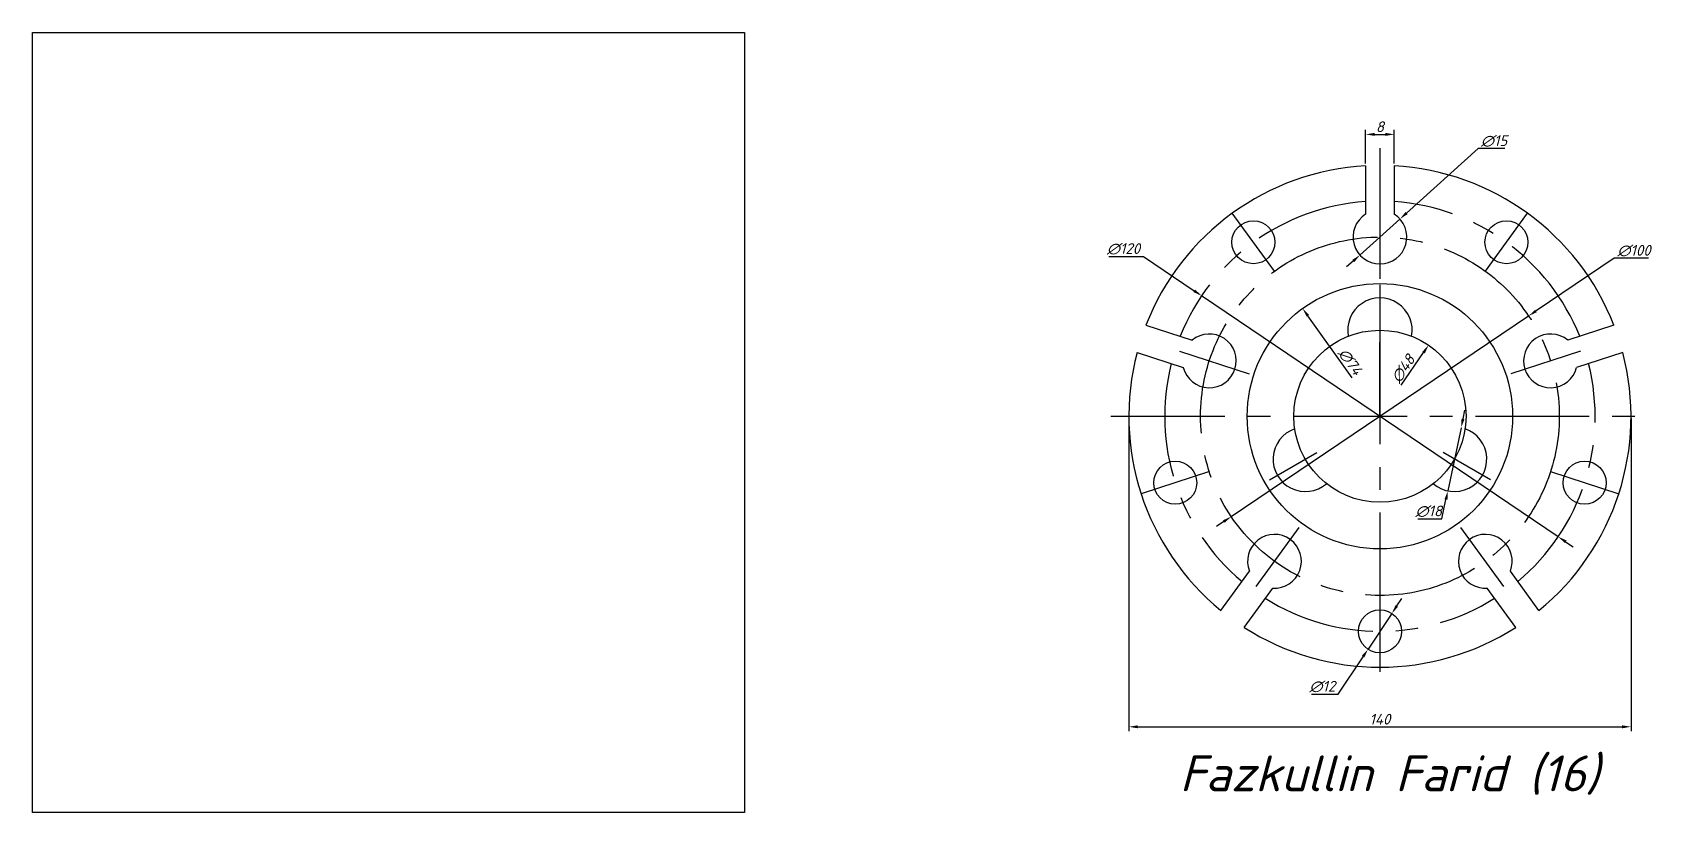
# Model space of a CAD drawing. Header units: millimetres. Extents: x -376 to 76, y -111 to 107.
import ezdxf

# ---------------------------------------------------------------- set-up
doc = ezdxf.new("R2010")
doc.units = ezdxf.units.MM
doc.linetypes.add('CENTER', pattern=[50.8, 31.75, -6.35, 6.35, -6.35])
doc.styles.add('GOST', font='ISOCPEUI.TTF')
doc.dimstyles.new('Copy of ISO-25', dxfattribs={"dimtxt": 3, "dimasz": 2.5, "dimexe": 1.25, "dimexo": 0.625, "dimtad": 1, "dimtoh": 1, "dimtxsty": 'GOST', "dimcen": 2.5, "dimadec": 0, "dimazin": 0, "dimtfac": 1, "dimtmove": 0, "dimatfit": 3, "dimfxl": 1, "dimarcsym": 0})
picture_1 = doc.add_image_def('image1.png', size_in_pixel=(1080, 1184))

# ---------------------------------------------------------------- blocks, each defined once
blk = doc.blocks.new('*D7')
at = {"color": 0, "lineweight": -2, "transparency": 16777216}
for p, q in [((-75.55, 44.57), (-65.91, 44.57)), ((-65.91, 44.57), (-51.77, 35.01)), ((49.7, -33.61), (-49.7, 33.61)), ((51.77, -35.01), (53.85, -36.41))]:
    blk.add_line(p, q, dxfattribs=at)
at = {"color": 0, "transparency": 16777216}
for points in [[(-51.54, 35.35), (-52.01, 34.66), (-49.7, 33.61)], [(52.01, -34.66), (51.54, -35.35), (49.7, -33.61)]]:
    blk.add_solid(points, dxfattribs=at)
at = {"layer": 'Defpoints', "color": 0, "transparency": 16777216}
for p in [(-49.7, 33.61), (49.7, -33.61)]:
    blk.add_point(p, dxfattribs=at)
at = {"color": 0, "transparency": 16777216, "insert": (-71.48, 46.69), "char_height": 3, "attachment_point": 5, "style": 'GOST'}
blk.add_mtext('∅120', dxfattribs=at)
blk = doc.blocks.new('*D8')
at = {"color": 0, "lineweight": -2, "transparency": 16777216}
for p, q in [((27.39, 74.65), (7.43, 56.69)), ((34.84, 74.65), (27.39, 74.65)), ((-5.57, 44.98), (5.57, 55.02)), ((-7.43, 43.31), (-9.29, 41.64))]:
    blk.add_line(p, q, dxfattribs=at)
at = {"color": 0, "transparency": 16777216}
for points in [[(7.15, 57), (7.71, 56.38), (5.57, 55.02)], [(-7.71, 43.62), (-7.15, 43), (-5.57, 44.98)]]:
    blk.add_solid(points, dxfattribs=at)
at = {"layer": 'Defpoints', "color": 0, "transparency": 16777216}
for p in [(5.57, 55.02), (-5.57, 44.98)]:
    blk.add_point(p, dxfattribs=at)
at = {"color": 0, "transparency": 16777216, "insert": (31.81, 76.78), "char_height": 3, "attachment_point": 5, "style": 'GOST'}
blk.add_mtext('∅15', dxfattribs=at)
blk = doc.blocks.new('*D9')
at = {"color": 0, "lineweight": -2, "transparency": 16777216}
for p, q in [((65.26, 44.07), (43.51, 29.38)), ((74.9, 44.07), (65.26, 44.07)), ((-41.44, -27.98), (41.44, 27.98)), ((-43.51, -29.38), (-45.58, -30.78))]:
    blk.add_line(p, q, dxfattribs=at)
at = {"color": 0, "transparency": 16777216}
for points in [[(43.28, 29.72), (43.74, 29.03), (41.44, 27.98)], [(-43.74, -29.03), (-43.28, -29.72), (-41.44, -27.98)]]:
    blk.add_solid(points, dxfattribs=at)
at = {"layer": 'Defpoints', "color": 0, "transparency": 16777216}
for p in [(41.44, 27.98), (-41.44, -27.98)]:
    blk.add_point(p, dxfattribs=at)
at = {"color": 0, "transparency": 16777216, "insert": (70.83, 46.19), "char_height": 3, "attachment_point": 5, "style": 'GOST'}
blk.add_mtext('∅100', dxfattribs=at)
blk = doc.blocks.new('*D10')
at = {"color": 0, "lineweight": -2, "transparency": 16777216}
for p, q in [((4.71, -52.92), (6.09, -50.84)), ((3.32, -55), (-3.32, -65)), ((-11.66, -77.53), (-4.71, -67.08)), ((-19.09, -77.53), (-11.66, -77.53))]:
    blk.add_line(p, q, dxfattribs=at)
at = {"color": 0, "transparency": 16777216}
for points in [[(4.36, -52.69), (5.05, -53.15), (3.32, -55)], [(-5.05, -66.85), (-4.36, -67.31), (-3.32, -65)]]:
    blk.add_solid(points, dxfattribs=at)
at = {"layer": 'Defpoints', "color": 0, "transparency": 16777216}
for p in [(3.32, -55), (-3.32, -65)]:
    blk.add_point(p, dxfattribs=at)
at = {"color": 0, "transparency": 16777216, "insert": (-16.05, -75.41), "char_height": 3, "attachment_point": 5, "style": 'GOST'}
blk.add_mtext('∅12', dxfattribs=at)
blk = doc.blocks.new('*D11')
at = {"color": 0, "lineweight": -2, "transparency": 16777216}
blk.add_line((5.91, 8.63), (12.14, 17.74), dxfattribs=at)
at = {"color": 0, "transparency": 16777216}
blk.add_solid([(11.8, 17.98), (12.49, 17.51), (13.56, 19.81)], dxfattribs=at)
at = {"layer": 'Defpoints', "color": 0, "transparency": 16777216}
for p in [(13.56, 19.81), (-13.56, -19.81)]:
    blk.add_point(p, dxfattribs=at)
at = {"color": 0, "transparency": 16777216, "insert": (6.49, 13.24), "char_height": 3, "attachment_point": 5, "rotation": 55.6099, "style": 'GOST'}
blk.add_mtext('∅48', dxfattribs=at)
blk = doc.blocks.new('*D12')
at = {"color": 0, "lineweight": -2, "transparency": 16777216}
blk.add_line((-7.71, 10.76), (-20.1, 28.04), dxfattribs=at)
at = {"color": 0, "transparency": 16777216}
blk.add_solid([(-19.76, 28.28), (-20.44, 27.8), (-21.55, 30.07)], dxfattribs=at)
at = {"layer": 'Defpoints', "color": 0, "transparency": 16777216}
for p in [(-21.55, 30.07), (21.55, -30.07)]:
    blk.add_point(p, dxfattribs=at)
at = {"color": 0, "transparency": 16777216, "insert": (-8.25, 15.2), "char_height": 3, "attachment_point": 5, "rotation": 305.628, "style": 'GOST'}
blk.add_mtext('∅74', dxfattribs=at)
blk = doc.blocks.new('*D13')
at = {"color": 0, "lineweight": -2, "transparency": 16777216}
for p, q in [((-70, -0.63), (-70, -87.88)), ((70, -0.63), (70, -87.88)), ((-67.5, -86.63), (67.5, -86.63))]:
    blk.add_line(p, q, dxfattribs=at)
at = {"color": 0, "transparency": 16777216}
for points in [[(-67.5, -86.22), (-67.5, -87.05), (-70, -86.63)], [(67.5, -86.22), (67.5, -87.05), (70, -86.63)]]:
    blk.add_solid(points, dxfattribs=at)
at = {"layer": 'Defpoints', "color": 0, "transparency": 16777216}
for p in [(-70, 0), (70, 0), (70, -86.63)]:
    blk.add_point(p, dxfattribs=at)
at = {"color": 0, "transparency": 16777216, "insert": (0, -84.51), "char_height": 3, "attachment_point": 5, "style": 'GOST'}
blk.add_mtext('140', dxfattribs=at)
blk = doc.blocks.new('*D14')
at = {"color": 0, "lineweight": -2, "transparency": 16777216}
for p, q in [((-4, 70.51), (-4, 79.88)), ((-1.5, 78.63), (1.5, 78.63)), ((4, 70.51), (4, 79.88))]:
    blk.add_line(p, q, dxfattribs=at)
at = {"color": 0, "transparency": 16777216}
for points in [[(-1.5, 79.05), (-1.5, 78.22), (-4, 78.63)], [(1.5, 79.05), (1.5, 78.22), (4, 78.63)]]:
    blk.add_solid(points, dxfattribs=at)
at = {"layer": 'Defpoints', "color": 0, "transparency": 16777216}
for p in [(4, 78.63), (-4, 69.89), (4, 69.89)]:
    blk.add_point(p, dxfattribs=at)
at = {"color": 0, "transparency": 16777216, "insert": (0, 80.76), "char_height": 3, "attachment_point": 5, "style": 'GOST'}
blk.add_mtext('8', dxfattribs=at)
blk = doc.blocks.new('*D16')
at = {"color": 0, "lineweight": -2, "transparency": 16777216}
for p, q in [((23.16, -0.75), (23.68, 1.7)), ((22.64, -3.19), (18.93, -20.81)), ((17.27, -28.63), (18.41, -23.25)), ((10.57, -28.63), (17.27, -28.63))]:
    blk.add_line(p, q, dxfattribs=at)
at = {"color": 0, "transparency": 16777216}
for points in [[(22.75, -0.66), (23.57, -0.83), (22.64, -3.19)], [(18, -23.17), (18.82, -23.34), (18.93, -20.81)]]:
    blk.add_solid(points, dxfattribs=at)
at = {"layer": 'Defpoints', "color": 0, "transparency": 16777216}
for p in [(22.64, -3.19), (18.93, -20.81)]:
    blk.add_point(p, dxfattribs=at)
at = {"color": 0, "transparency": 16777216, "insert": (13.61, -26.51), "char_height": 3, "attachment_point": 5, "style": 'GOST'}
blk.add_mtext('∅18', dxfattribs=at)

msp = doc.modelspace()

# ---------------------------------------------------------------- linework, layer by layer
at = {"linetype": 'CENTER'}
for p, q in [((0, 74.743), (0, -75)), ((0, 58.757), (0, 38.376)), ((-29.389, 40.451), (-41.145, 56.631)), ((29.389, 40.451), (41.145, 56.631)), ((0, 35.556), (0, 20.31)), ((-55.881, 18.157), (-36.498, 11.859)), ((55.881, 18.157), (36.498, 11.859)), ((-75, 0), (75, 0)), ((-30.792, -17.778), (-17.589, -10.155)), ((30.792, -17.778), (17.589, -10.155)), ((-47.553, -15.451), (-66.574, -21.631)), ((47.553, -15.451), (66.574, -21.631)), ((-34.537, -47.535), (-22.557, -31.047)), ((34.537, -47.535), (22.557, -31.047)), ((0, -50), (0, -70))]:
    msp.add_line(p, q, dxfattribs=at)
for p, q in [((-4, 69.886), (-4, 56.344)), ((4, 69.886), (4, 56.344)), ((-65.229, 25.4), (-52.351, 21.216)), ((65.229, 25.4), (52.351, 21.216)), ((0, 0), (0, 20.654)), ((-67.701, 17.792), (-54.823, 13.607)), ((67.701, 17.792), (54.823, 13.607)), ((-44.314, -54.188), (-36.354, -43.232)), ((44.314, -54.188), (36.354, -43.232)), ((-37.842, -58.89), (-29.882, -47.935)), ((37.842, -58.89), (29.882, -47.935))]:
    msp.add_line(p, q)
for centre, radius in [((-35.267, 48.541), 6), ((35.267, 48.541), 6), ((0, 0), 37), ((0, 0), 24), ((-57.063, -18.541), 6), ((57.063, -18.541), 6), ((0, -60), 6)]:
    msp.add_circle(centre, radius)
msp.add_circle((0, 0), 50, dxfattribs=at)
for centre, radius, start, end in [((0, 0), 70, 93.27583, 158.72417), ((0, 0), 70, 21.27583, 86.72417), ((0, 50), 7.5, 122.23095, 57.76905), ((0, 24), 9, 349.19308, 190.80692), ((-47.553, 15.451), 7.5, 194.23095, 129.76905), ((47.553, 15.451), 7.5, 50.23095, 345.76905), ((0, 0), 70, 165.27583, 230.72417), ((0, 0), 70, 309.27583, 14.72417), ((-20.785, -12), 9, 109.19308, 310.80692), ((20.785, -12), 9, 229.19308, 70.80692), ((-29.389, -40.451), 7.5, 266.23095, 201.76905), ((29.389, -40.451), 7.5, 338.23095, 273.76905), ((0, 0), 70, 237.27583, 302.72417)]:
    msp.add_arc(centre, radius, start, end)
for start, end in [(93.82255, 158.17745), (21.82255, 86.17745), (165.82255, 230.17745), (309.82255, 14.17745), (237.82255, 302.17745)]:
    msp.add_arc((0, 0), 60, start, end, dxfattribs=at)

# ---------------------------------------------------------------- texts
at = {"style": 'GOST'}
msp.add_text('Fazkullin Farid (16)', height=10, dxfattribs=at).set_placement((-55.824, -104.624))

# ---------------------------------------------------------------- dimensions: what is measured, and where the dimension line sits
for base, p1, p2, picture, middle in [((4, 78.632), (-4, 69.886), (4, 69.886), '*D14', (0, 80.757)), ((70, -86.634), (-70, 0), (70, 0), '*D13', (0, -84.509))]:
    dim = msp.add_linear_dim(base=base, p1=p1, p2=p2, dimstyle='Copy of ISO-25')
    dim.commit()
    dim.dimension.update_dxf_attribs({"geometry": picture, "text_midpoint": middle})
for p1, p2, picture, middle in [((-5.574, 44.982), (5.574, 55.018), '*D8', (31.808, 74.654)), ((49.703, -33.609), (-49.703, 33.609), '*D7', (-71.475, 44.567)), ((-41.438, -27.98), (41.438, 27.98), '*D9', (70.828, 44.066)), ((21.553, -30.074), (-21.553, 30.074), '*D12', (-9.997, 13.949)), ((-13.556, -19.805), (13.556, 19.805), '*D11', (8.241, 12.041)), ((3.323, -55.004), (-3.323, -64.996), '*D10', (-16.049, -77.531))]:
    dim = msp.add_diameter_dim_2p(p1=p1, p2=p2, dimstyle='Copy of ISO-25')
    dim.commit()
    dim.dimension.update_dxf_attribs({"geometry": picture, "text_midpoint": middle, "dimtype": 163})
dim = msp.add_diameter_dim_2p(p1=(22.643, -3.194), p2=(18.926, -20.806), dimstyle='Copy of ISO-25')
dim.commit()
dim.dimension.update_dxf_attribs({"geometry": '*D16', "text_midpoint": (13.608, -26.509)})

# ---------------------------------------------------------------- pictures from other files: only their frames are drawn
image = msp.add_image(picture_1, insert=(-375.635, -110.568), size_in_units=(198.534, 217.653))
image.dxf.flags = 7

doc.saveas('drawing.dxf')
